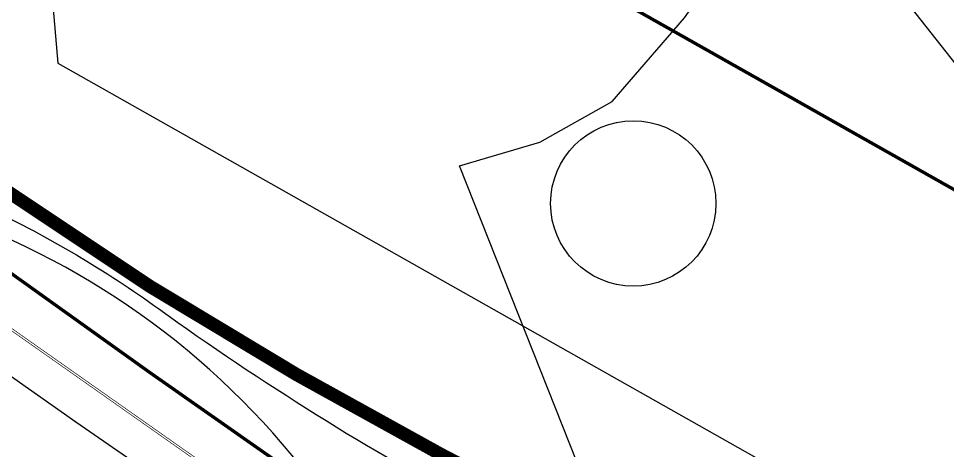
# Model space of a CAD drawing. Header units: millimetres. Extents: x 111502 to 977541, y 8702 to 1044108.
# Drawn here: x 489395.2 to 489535.7, y 240763.8 to 240829.1 of the extents above; entities that cross this region are included whole.
import ezdxf

# ---------------------------------------------------------------- set-up
doc = ezdxf.new("R2010")
doc.units = ezdxf.units.MM
doc.header["$LTSCALE"] = 0.25
doc.linetypes.add('DASHED', pattern=[19.05, 12.7, -6.35])
doc.linetypes.add('DASHED2', pattern=[9.525, 6.35, -3.175])
for name, color, linetype in [('E HVSS As Laid HV', 10, 'Continuous'), ('E HVSS Proposed 33kV', 5, 'Continuous'), ('X HVSS Site Background', 8, 'Continuous'), ('X HVSS Site Outline', 210, 'Continuous')]:
    doc.layers.add(name, color=color, linetype=linetype)
doc.styles.add('Proposed Employment Area - 11-089-MP013-01a$0$Standard', font='txt')

# ---------------------------------------------------------------- blocks, each defined once
blk = doc.blocks.new('Proposed Commercial Boundary - 09.02.22')
at = {"layer": 'X HVSS Site Outline'}
blk.add_lwpolyline([(489440655, 240757624, 500, 500, 0), (489415055, 240775554, 500, 500, 0), (489347296, 240824001, 500, 500, 0), (489338952, 240830047, 500, 500, 0), (489324184, 240842939, 500, 500, 0), (489305138, 240859549, 500, 500, 0), (489290593, 240871516, 500, 500, 0), (489285945, 240885672, 500, 500, 0), (489277078, 240915594, 500, 500, 0), (489281801, 240966928, 500, 500, 0)], format="xyseb", dxfattribs=at)
blk = doc.blocks.new('commercial background')
at = {"layer": 'X HVSS Site Background'}
for p, q in [((884.4, 399.59), (888.44, 351.42)), ((888.44, 351.42), (1072.83, 247.31))]:
    blk.add_line(p, q, dxfattribs=at)
at = {"layer": 'X HVSS Site Background', "const_width": 2, "flags": 128}
blk.add_lwpolyline([(1051.81, 240.88), (1037.81, 247.56, 0.001174), (991.06, 269.75, -0.019302), (924.58, 304.31, -0.035007), (860, 347.36, -0.229683), (849.26, 368.95, 0.257701), (828.59, 405.55, 0.025998), (796.23, 423.24, -0.248095), (769.13, 459.92, 0.040658), (757.24, 510.43, -0.017766), (748.81, 540.09, 0.316165), (729.75, 556.71), (725.67, 557.32)], format="xyb", dxfattribs=at)
at = {"layer": 'X HVSS Site Background', "const_width": 0.5}
blk.add_lwpolyline([(1092.9, 293.39), (1165.85, 422.2), (925.2, 558.08), (852.25, 429.28)], close=True, dxfattribs=at)
at = {"layer": 'X HVSS Site Background', "flags": 128}
blk.add_lwpolyline([(928.08, 286.74, 0.151371), (871.11, 328.8, -0.06422), (841.98, 343.36, -0.080323), (792.92, 389.27, -0.098577), (760.75, 453.92, -0.03432), (751.48, 500.46, 0.091782), (745.82, 518.08, -0.974614), (750.65, 520.31), (756.57, 494.44, -0.037531), (762.8, 466.15, 0.084037), (773.87, 431.55, 0.251691), (793.39, 418.18, -0.125184), (817.16, 409.33, -0.021222), (837.01, 394.31, -0.151188), (844.67, 382.63, -0.08652), (847.5, 356.47, 0.23398), (851.5, 346.86, 0.068152), (878.19, 329.36, -0.044918), (903.68, 314.29, 0.0654), (1004.49, 260.12, -0.154625)], format="xyb", dxfattribs=at)
at = {"layer": 'X HVSS Site Background'}
blk.add_circle((975.5, 330.19), 12.5, dxfattribs=at)
at = {"layer": 'X HVSS Site Background', "style": 'Proposed Employment Area - 11-089-MP013-01a$0$Standard'}
for p, rotation in [((485.88, 899.5), 95.9302), ((729.37, 850.69), 240.5366), ((319.53, 839.47), 95.9302), ((520.9, 756.6), 330.4683), ((1582.14, 507.49), 240.4683), ((1846.75, 293.1), 209.3143), ((1096.5, 265.37), 60.4683)]:
    blk.add_attdef('NOOFPARKINGSPACES', p, '', height=0.3, rotation=rotation, dxfattribs=at)
blk = doc.blocks.new('OS MAP 060722')
at = {"layer": 'X HVSS Site Background'}
for points in [[(688.05, 1573.81), (687.32, 1574.19), (630.66, 1615.26), (603.07, 1634.96), (593.26, 1641.73), (561.51, 1664.09), (532.86, 1684.6), (522.9, 1692.16), (493.53, 1716.95), (467.16, 1737.64), (466.91, 1738.54)], [(690.86, 1579.83), (670.21, 1632.82), (651.3, 1680.52), (663.47, 1684.09), (674.42, 1690.25), (685.36, 1702.87), (697.45, 1720.09), (695.01, 1723.53), (700.05, 1729.16)], [(719.59, 1704.42), (796.56, 1607.01)]]:
    blk.add_lwpolyline(points, dxfattribs=at)
at = {"layer": 'X HVSS Site Background', "flags": 128}
for points in [[(688.05, 1573.81), (687.32, 1574.19), (687.32, 1574.19), (630.66, 1615.26), (630.66, 1615.26), (603.07, 1634.96), (603.07, 1634.96), (593.26, 1641.73), (593.26, 1641.73), (561.51, 1664.09), (561.51, 1664.09), (532.86, 1684.6), (532.86, 1684.6), (522.9, 1692.16), (522.9, 1692.16), (493.53, 1716.95), (493.53, 1716.95), (467.16, 1737.64), (467.16, 1737.64), (466.91, 1738.54)], [(690.86, 1579.83), (670.21, 1632.82), (670.21, 1632.82), (651.3, 1680.52), (651.3, 1680.52), (663.47, 1684.09), (663.47, 1684.09), (674.42, 1690.25), (674.42, 1690.25), (685.36, 1702.87), (685.36, 1702.87), (697.45, 1720.09), (697.45, 1720.09), (695.01, 1723.53), (695.01, 1723.53), (700.05, 1729.16)], [(719.59, 1704.42), (796.56, 1607.01)]]:
    blk.add_lwpolyline(points, dxfattribs=at)

msp = doc.modelspace()

# ---------------------------------------------------------------- linework, layer by layer
at = {"lineweight": 0}
msp.add_circle((488727.82, 239008.33), 11388.42, dxfattribs=at)
at = {"layer": 'E HVSS Proposed 33kV', "linetype": 'DASHED', "lineweight": 0, "const_width": 0.1, "flags": 128}
for points in [[(489384.01, 240499.9), (489382.95, 240501.16), (489380.35, 240504.25), (489374.73, 240511.22), (489371.59, 240514.84), (489368.44, 240518.45), (489364.69, 240522.71), (489362.99, 240524.35), (489362.35, 240524.95, -0.427265), (489361.9, 240531.73), (489407.46, 240581.41), (489466.93, 240646.25), (489493.49, 240664.7), (489518.22, 240681.89), (489523, 240685.21), (489528.11, 240692.09, 0.387329), (489527.88, 240694.43), (489515.91, 240705.18), (489511.82, 240707.86), (489503.61, 240711.81), (489482.09, 240721.91), (489448.06, 240744.32), (489386.15, 240787.86), (489339.99, 240822.06), (489299.26, 240853.47), (489284.52, 240866.5), (489281.79, 240870.1), (489279.87, 240875.97), (489276.23, 240889.58), (489266.71, 240925.8, 0.129285), (489266.39, 240926.35), (489253.34, 240939.77, -0.046402), (489253.31, 240939.81), (489248.46, 240947.13), (489246.03, 240950.88), (489245.65, 240951.46), (489245.49, 240954.11, -0.012824), (489245.49, 240954.12), (489245.46, 240959.37), (489245.59, 240963.4), (489246.26, 240976.42), (489247.79, 240994.58), (489248.27, 240998.57), (489248.93, 241003.61), (489250.95, 241018.91), (489252.8, 241032.99), (489254.62, 241046.8), (489255.87, 241056.28), (489257.05, 241064.91), (489257.64, 241068.17), (489258.56, 241072.13, 0.005569), (489258.58, 241072.21), (489259.9, 241078.58, -0.353752), (489260.59, 241079.14), (489263.7, 241079.16), (489267.79, 241079.32), (489271.71, 241079.56), (489278.52, 241080.18), (489283.3, 241080.73), (489284.65, 241080.91, 0.272506), (489285.65, 241081.7), (489286.16, 241083.03), (489286.59, 241084.82), (489286.78, 241086.34), (489286.82, 241087.46), (489286.77, 241088.7), (489286.65, 241089.7), (489285.84, 241095.35, -0.405098), (489286.35, 241096.06), (489329.13, 241103.59, 0.414214), (489329.45, 241104.05), (489329.15, 241105.77)], [(489328.85, 241105.72), (489329.16, 241104, -0.414214), (489329.07, 241103.89), (489286.3, 241096.35, 0.405098), (489285.54, 241095.31), (489286.35, 241089.66), (489286.47, 241088.67), (489286.52, 241087.46), (489286.48, 241086.36), (489286.3, 241084.87), (489285.87, 241083.12), (489285.37, 241081.81, -0.272506), (489284.61, 241081.21), (489283.26, 241081.02), (489278.49, 241080.47), (489271.68, 241079.86), (489267.77, 241079.62), (489263.69, 241079.46), (489260.58, 241079.44, 0.353752), (489259.61, 241078.64), (489258.28, 241072.27, -0.005569), (489258.27, 241072.2), (489257.35, 241068.23), (489256.75, 241064.95), (489255.57, 241056.32), (489254.32, 241046.84), (489252.51, 241033.03), (489250.65, 241018.95), (489248.64, 241003.64), (489247.97, 240998.61), (489247.49, 240994.61), (489245.96, 240976.44), (489245.29, 240963.41), (489245.16, 240959.38), (489245.19, 240954.12, 0.012824), (489245.19, 240954.09), (489245.35, 240951.37), (489245.77, 240950.72), (489248.2, 240946.96), (489253.06, 240939.64, 0.046402), (489253.13, 240939.56), (489266.18, 240926.14, -0.129285), (489266.42, 240925.72), (489275.94, 240889.5), (489279.58, 240875.88), (489281.52, 240869.95), (489284.3, 240866.3), (489299.07, 240853.24), (489339.81, 240821.82), (489385.98, 240787.61), (489447.89, 240744.07), (489481.95, 240721.65), (489503.49, 240711.54), (489511.67, 240707.6), (489515.72, 240704.94), (489527.67, 240694.21, -0.387329), (489527.87, 240692.27), (489522.79, 240685.43), (489518.05, 240682.13), (489493.31, 240664.94), (489466.74, 240646.48), (489407.24, 240581.61), (489361.68, 240531.93, 0.42684), (489362.15, 240524.72), (489362.78, 240524.14), (489364.48, 240522.51), (489368.22, 240518.25), (489371.36, 240514.64), (489374.5, 240511.02), (489380.12, 240504.06), (489382.72, 240500.96), (489383.78, 240499.71)]]:
    msp.add_lwpolyline(points, format="xyb", dxfattribs=at)

# ---------------------------------------------------------------- block references
at = {"layer": 'E HVSS As Laid HV', "linetype": 'DASHED2', "lineweight": 0}
msp.add_blockref('OS MAP 060722', (488810.58, 239126.31), dxfattribs=at)
at = {"layer": 'X HVSS Site Background', "lineweight": 0}
msp.add_blockref('commercial background', (488512.69, 240470.93), dxfattribs=at)
at = {"layer": 'X HVSS Site Outline', "lineweight": 0, "xscale": 0.001, "yscale": 0.001, "zscale": 0.001}
msp.add_blockref('Proposed Commercial Boundary - 09.02.22', (0, 0), dxfattribs=at)

doc.saveas('drawing.dxf')
